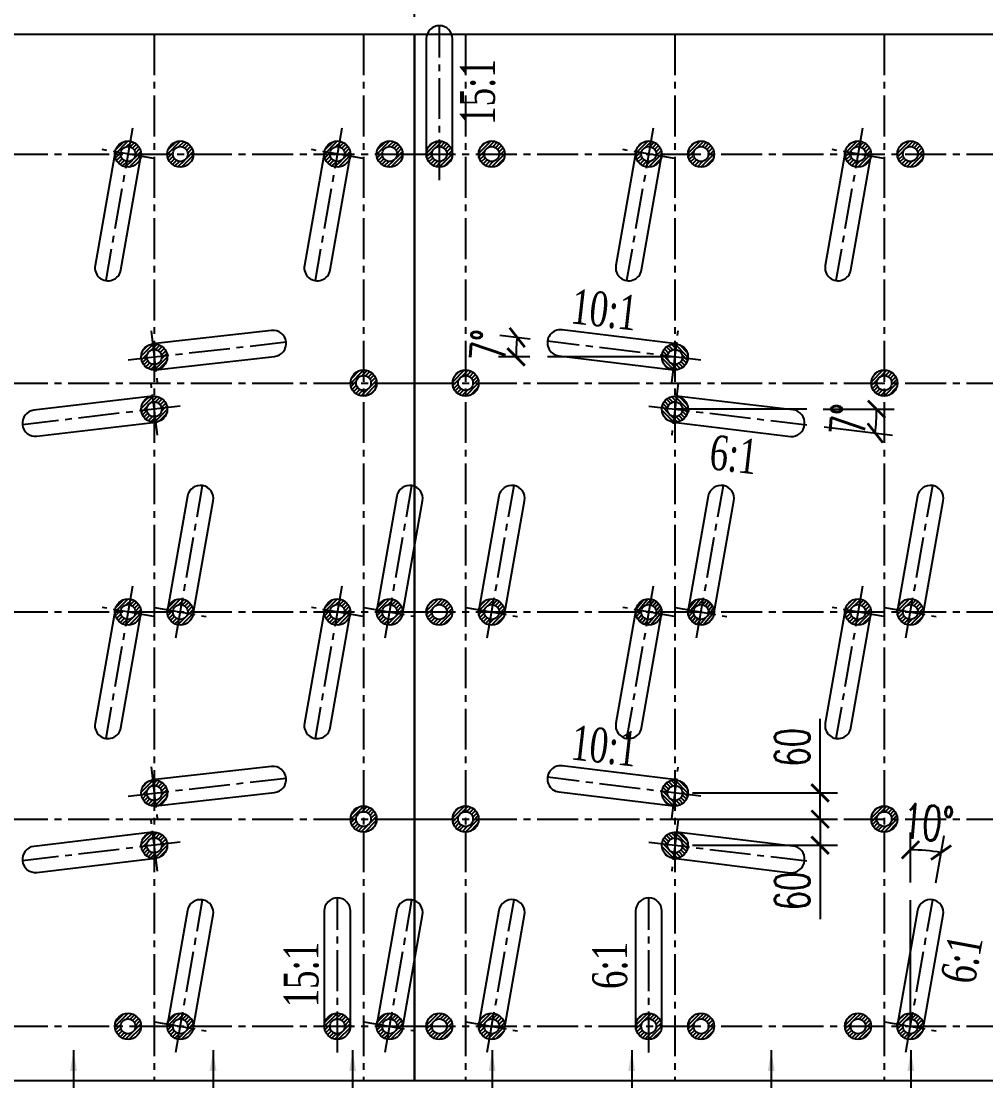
# Model space of a CAD drawing. Extents: x -64479 to 90650, y -38385 to 38270.
# Drawn here: x -43927 to -41715, y 11228 to 13657 of the extents above; entities that cross this region are included whole.
import ezdxf
from ezdxf.enums import TextEntityAlignment as Align

# ---------------------------------------------------------------- set-up
doc = ezdxf.new("R2010")
doc.units = 0
doc.header["$MEASUREMENT"] = 0
doc.linetypes.add('CENTER2', pattern=[1.125, 0.75, -0.125, 0.125, -0.125])
doc.linetypes.add('HIDDEN', pattern=[0.375, 0.25, -0.125])
doc.layers.get('0').update_dxf_attribs({"linetype": 'CONTINUOUS'})
for name, color, linetype in [('BORDER', 2, 'CONTINUOUS'), ('CENTER', 9, 'CENTER2'), ('DIMENSION', 4, 'CONTINUOUS'), ('HATCH', 7, 'CONTINUOUS'), ('HIDDEN', 4, 'HIDDEN'), ('PILE-D600', 20, 'CONTINUOUS'), ('TEXT', 3, 'CONTINUOUS')]:
    doc.layers.add(name, color=color, linetype=linetype)
doc.styles.add('DIM', font='romans.shx', dxfattribs={"width": 0.65})
doc.styles.add('THUONG', font='vntimeh.shx')
doc.dimstyles.new('1-400', dxfattribs={"dimscale": 400, "dimtxt": 0.22, "dimasz": 0.12, "dimexe": 0.1, "dimexo": 0.1, "dimgap": 0.08, "dimtad": 1, "dimdec": 0, "dimzin": 0, "dimdsep": 46, "dimtxsty": 'DIM', "dimblk": 'ARCHTICK', "dimcen": 0.15, "dimdle": 0.1, "dimclrd": 4, "dimclre": 7, "dimclrt": 2, "dimaunit": 1, "dimadec": 0, "dimazin": 0, "dimtfac": 1, "dimtdec": 0, "dimtix": 1, "dimtmove": 1, "dimatfit": 3, "dimfxl": 1, "dimtolj": 1, "dimtzin": 0, "dimarcsym": 0})
doc.dimstyles.new('400.Ph', dxfattribs={"dimscale": 400, "dimtxt": 0.2, "dimasz": 0.15, "dimexe": 0.1, "dimexo": 0.1, "dimgap": 0.06, "dimtad": 1, "dimdec": 0, "dimzin": 0, "dimdsep": 46, "dimtxsty": 'DIM', "dimblk": 'ARCHTICK', "dimcen": 0.15, "dimdle": 0.1, "dimclrd": 256, "dimclre": 7, "dimclrt": 6, "dimadec": 0, "dimazin": 0, "dimtfac": 1, "dimtdec": 0, "dimtix": 1, "dimtmove": 0, "dimatfit": 3, "dimldrblk": 'ARCHTICK', "dimfxl": 1, "dimtolj": 1, "dimtzin": 0, "dimarcsym": 0})

# ---------------------------------------------------------------- blocks, each defined once
blk = doc.blocks.new('_ArchTick')
at = {"color": 0, "linetype": 'ByBlock', "const_width": 0.15}
blk.add_lwpolyline([(-0.5, -0.5), (0.5, 0.5)], dxfattribs=at)
blk = doc.blocks.new('*D18')
at = {"layer": 'DIMENSION', "color": 7, "lineweight": -2}
for p, q in [((-50569.1, 13667.7), (-50569.1, 15183.5)), ((-12849.1, 13667.7), (-12849.1, 15183.5))]:
    blk.add_line(p, q, dxfattribs=at)
at = {"layer": 'DIMENSION', "lineweight": -2}
blk.add_line((-50609.1, 15143.5), (-12809.1, 15143.5), dxfattribs=at)
at = {"layer": 'DIMENSION', "lineweight": -2, "xscale": 60, "yscale": 60, "zscale": 60, "rotation": 180}
blk.add_blockref('_ArchTick', (-50569.1, 15143.5), dxfattribs=at)
at = {"layer": 'DIMENSION', "lineweight": -2, "xscale": 60, "yscale": 60, "zscale": 60}
blk.add_blockref('_ArchTick', (-12849.1, 15143.5), dxfattribs=at)
at = {"layer": 'DIMENSION', "color": 6, "insert": (-31669.1, 15207.5), "char_height": 80, "attachment_point": 5, "style": 'DIM'}
blk.add_mtext('\\A1;37720', dxfattribs=at)
blk = doc.blocks.new('*D225')
at = {"layer": 'DIMENSION', "color": 7, "lineweight": -2}
for p, q in [((-50569.1, 13667.7), (-50569.1, 14814)), ((-27937.1, 13667.7), (-27937.1, 14814))]:
    blk.add_line(p, q, dxfattribs=at)
at = {"layer": 'DIMENSION', "lineweight": -2}
blk.add_line((-50609.1, 14774), (-27897.1, 14774), dxfattribs=at)
at = {"layer": 'DIMENSION', "lineweight": -2, "xscale": 60, "yscale": 60, "zscale": 60, "rotation": 180}
blk.add_blockref('_ArchTick', (-50569.1, 14774), dxfattribs=at)
at = {"layer": 'DIMENSION', "lineweight": -2, "xscale": 60, "yscale": 60, "zscale": 60}
blk.add_blockref('_ArchTick', (-27937.1, 14774), dxfattribs=at)
at = {"layer": 'DIMENSION', "color": 6, "insert": (-41742.3, 14838), "char_height": 80, "attachment_point": 5, "style": 'DIM'}
blk.add_mtext('\\A1;22632', dxfattribs=at)
blk = doc.blocks.new('pd1')
at = {"layer": 'HATCH'}
h = blk.add_hatch(dxfattribs=at)
h.set_pattern_fill('ANSI31', color=256, scale=50, style=0)
h.set_pattern_definition([(45, (-54815.1506, -6280.5305), (-4.4194174, 4.4194174), [])])
h.paths.add_polyline_path([(-62913.9, 13352.7, 1), (-62853.9, 13352.7, 1)])
h.paths.add_polyline_path([(-62866.9, 13352.7, -1), (-62900.9, 13352.7, -1)], flags=16)
h = blk.add_hatch(dxfattribs=at)
h.set_pattern_fill('ANSI31', color=256, scale=50, style=0)
h.set_pattern_definition([(45, (-54695.1506, -6280.5305), (-4.4194174, 4.4194174), [])])
h.paths.add_polyline_path([(-62793.9, 13352.7, 1), (-62733.9, 13352.7, 1)])
h.paths.add_polyline_path([(-62746.9, 13352.7, -1), (-62780.9, 13352.7, -1)], flags=16)
h = blk.add_hatch(dxfattribs=at)
h.set_pattern_fill('ANSI31', color=256, scale=50, style=0)
h.set_pattern_definition([(45, (-54335.1506, -6280.5305), (-4.4194174, 4.4194174), [])])
h.paths.add_polyline_path([(-62433.9, 13352.7, 1), (-62373.9, 13352.7, 1)])
h.paths.add_polyline_path([(-62386.9, 13352.7, -1), (-62420.9, 13352.7, -1)], flags=16)
h = blk.add_hatch(dxfattribs=at)
h.set_pattern_fill('ANSI31', color=256, scale=50, style=0)
h.set_pattern_definition([(45, (-54215.1506, -6280.5305), (-4.4194174, 4.4194174), [])])
h.paths.add_polyline_path([(-62313.9, 13352.7, 1), (-62253.9, 13352.7, 1)])
h.paths.add_polyline_path([(-62266.9, 13352.7, -1), (-62300.9, 13352.7, -1)], flags=16)
h = blk.add_hatch(dxfattribs=at)
h.set_pattern_fill('ANSI31', color=256, scale=50, angle=90, style=0)
h.set_pattern_definition([(45, (-82457.142, 20956.461), (4.4194174, -4.4194174), [])])
h.paths.add_polyline_path([(-62823.9, 12857.7, -1), (-62823.9, 12917.7, -1)])
h.paths.add_polyline_path([(-62823.9, 12904.7, 1), (-62823.9, 12870.7, 1)], flags=16)
h = blk.add_hatch(dxfattribs=at)
h.set_pattern_fill('ANSI31', color=256, scale=50, style=0)
h.set_pattern_definition([(45, (-54275.1506, -6805.5305), (-4.4194174, 4.4194174), [])])
h.paths.add_polyline_path([(-62373.9, 12827.7, 1), (-62313.9, 12827.7, 1)])
h.paths.add_polyline_path([(-62326.9, 12827.7, -1), (-62360.9, 12827.7, -1)], flags=16)
h = blk.add_hatch(dxfattribs=at)
h.set_pattern_fill('ANSI31', color=256, scale=50, angle=90, style=0)
h.set_pattern_definition([(45, (-82457.142, 20836.461), (4.4194174, -4.4194174), [])])
h.paths.add_polyline_path([(-62823.9, 12737.7, -1), (-62823.9, 12797.7, -1)])
h.paths.add_polyline_path([(-62823.9, 12784.7, 1), (-62823.9, 12750.7, 1)], flags=16)
h = blk.add_hatch(dxfattribs=at)
h.set_pattern_fill('ANSI31', color=256, scale=50, style=0)
h.set_pattern_definition([(45, (-54815.1506, -7330.5305), (-4.4194174, 4.4194174), [])])
h.paths.add_polyline_path([(-62913.9, 12302.7, 1), (-62853.9, 12302.7, 1)])
h.paths.add_polyline_path([(-62866.9, 12302.7, -1), (-62900.9, 12302.7, -1)], flags=16)
h = blk.add_hatch(dxfattribs=at)
h.set_pattern_fill('ANSI31', color=256, scale=50, style=0)
h.set_pattern_definition([(45, (-54695.1506, -7330.5305), (-4.4194174, 4.4194174), [])])
h.paths.add_polyline_path([(-62793.9, 12302.7, 1), (-62733.9, 12302.7, 1)])
h.paths.add_polyline_path([(-62746.9, 12302.7, -1), (-62780.9, 12302.7, -1)], flags=16)
h = blk.add_hatch(dxfattribs=at)
h.set_pattern_fill('ANSI31', color=256, scale=50, style=0)
h.set_pattern_definition([(45, (-54335.1506, -7330.5305), (-4.4194174, 4.4194174), [])])
h.paths.add_polyline_path([(-62433.9, 12302.7, 1), (-62373.9, 12302.7, 1)])
h.paths.add_polyline_path([(-62386.9, 12302.7, -1), (-62420.9, 12302.7, -1)], flags=16)
h = blk.add_hatch(dxfattribs=at)
h.set_pattern_fill('ANSI31', color=256, scale=50, style=0)
h.set_pattern_definition([(45, (-54215.1506, -7330.5305), (-4.4194174, 4.4194174), [])])
h.paths.add_polyline_path([(-62313.9, 12302.7, 1), (-62253.9, 12302.7, 1)])
h.paths.add_polyline_path([(-62266.9, 12302.7, -1), (-62300.9, 12302.7, -1)], flags=16)
h = blk.add_hatch(dxfattribs=at)
h.set_pattern_fill('ANSI31', color=256, scale=50, angle=90, style=0)
h.set_pattern_definition([(45, (-82457.142, 19956.461), (4.4194174, -4.4194174), [])])
h.paths.add_polyline_path([(-62823.9, 11857.7, -1), (-62823.9, 11917.7, -1)])
h.paths.add_polyline_path([(-62823.9, 11904.7, 1), (-62823.9, 11870.7, 1)], flags=16)
h = blk.add_hatch(dxfattribs=at)
h.set_pattern_fill('ANSI31', color=256, scale=50, style=0)
h.set_pattern_definition([(45, (-54275.1506, -7805.5305), (-4.4194174, 4.4194174), [])])
h.paths.add_polyline_path([(-62373.9, 11827.7, 1), (-62313.9, 11827.7, 1)])
h.paths.add_polyline_path([(-62326.9, 11827.7, -1), (-62360.9, 11827.7, -1)], flags=16)
h = blk.add_hatch(dxfattribs=at)
h.set_pattern_fill('ANSI31', color=256, scale=50, angle=90, style=0)
h.set_pattern_definition([(45, (-82457.142, 19836.461), (4.4194174, -4.4194174), [])])
h.paths.add_polyline_path([(-62823.9, 11737.7, -1), (-62823.9, 11797.7, -1)])
h.paths.add_polyline_path([(-62823.9, 11784.7, 1), (-62823.9, 11750.7, 1)], flags=16)
h = blk.add_hatch(dxfattribs=at)
h.set_pattern_fill('ANSI31', color=256, scale=50, style=0)
h.set_pattern_definition([(45, (-54815.1506, -8280.5305), (-4.4194174, 4.4194174), [])])
h.paths.add_polyline_path([(-62913.9, 11352.7, 1), (-62853.9, 11352.7, 1)])
h.paths.add_polyline_path([(-62866.9, 11352.7, -1), (-62900.9, 11352.7, -1)], flags=16)
h = blk.add_hatch(dxfattribs=at)
h.set_pattern_fill('ANSI31', color=256, scale=50, style=0)
h.set_pattern_definition([(45, (-54695.1506, -8280.5305), (-4.4194174, 4.4194174), [])])
h.paths.add_polyline_path([(-62793.9, 11352.7, 1), (-62733.9, 11352.7, 1)])
h.paths.add_polyline_path([(-62746.9, 11352.7, -1), (-62780.9, 11352.7, -1)], flags=16)
h = blk.add_hatch(dxfattribs=at)
h.set_pattern_fill('ANSI31', color=256, scale=50, style=0)
h.set_pattern_definition([(45, (-54335.1506, -8280.5305), (-4.4194174, 4.4194174), [])])
h.paths.add_polyline_path([(-62433.9, 11352.7, 1), (-62373.9, 11352.7, 1)])
h.paths.add_polyline_path([(-62386.9, 11352.7, -1), (-62420.9, 11352.7, -1)], flags=16)
h = blk.add_hatch(dxfattribs=at)
h.set_pattern_fill('ANSI31', color=256, scale=50, style=0)
h.set_pattern_definition([(45, (-54215.1506, -8280.5305), (-4.4194174, 4.4194174), [])])
h.paths.add_polyline_path([(-62313.9, 11352.7, 1), (-62253.9, 11352.7, 1)])
h.paths.add_polyline_path([(-62266.9, 11352.7, -1), (-62300.9, 11352.7, -1)], flags=16)
at = {"layer": 'BORDER'}
for points in [[(-69770.9, 13627.7), (-62226.9, 13627.7)], [(-62226.9, 13627.7), (-62226.9, 11227.7), (-69770.9, 11227.7), (-69770.9, 13627.7)]]:
    blk.add_lwpolyline(points, dxfattribs=at)
at = {"layer": 'CENTER', "ltscale": 125}
for p, q in [((-62823.9, 13627.7), (-62823.9, 11227.7)), ((-62343.9, 13627.7), (-62343.9, 11227.7)), ((-62873.5, 13411.8), (-62935, 13062.7)), ((-62393.5, 13411.8), (-62455, 13062.7)), ((-69770.9, 13352.7), (-62226.9, 13352.7)), ((-62824.8, 13342.3), (-62943, 13363.1)), ((-62344.8, 13342.3), (-62463, 13363.1)), ((-62830.9, 12947.3), (-62816.9, 12828.1)), ((-62883.5, 12880.7), (-62521.5, 12922)), ((-69770.9, 12827.7), (-62226.9, 12827.7)), ((-62816.6, 12708.1), (-62831.2, 12827.2)), ((-62764.4, 12775), (-63126.2, 12731.8)), ((-62774.3, 12243.6), (-62712.8, 12592.7)), ((-62294.3, 12243.6), (-62232.8, 12592.7)), ((-62873.5, 12361.8), (-62935, 12012.7)), ((-62393.5, 12361.8), (-62455, 12012.7)), ((-69770.9, 12302.7), (-62226.9, 12302.7)), ((-62824.8, 12292.3), (-62943, 12313.1)), ((-62823, 12313.1), (-62704.8, 12292.3)), ((-62344.8, 12292.3), (-62463, 12313.1)), ((-62343, 12313.1), (-62224.8, 12292.3)), ((-62830.9, 11947.3), (-62816.9, 11828.1)), ((-62883.5, 11880.7), (-62521.5, 11922)), ((-69770.9, 11827.7), (-62226.9, 11827.7)), ((-62816.6, 11708.1), (-62831.2, 11827.2)), ((-62764.4, 11775), (-63126.2, 11731.8)), ((-62774.3, 11293.6), (-62712.8, 11642.7)), ((-62403.9, 11292.7), (-62403.9, 11647.1)), ((-62294.3, 11293.6), (-62232.8, 11642.7)), ((-69770.9, 11352.7), (-62226.9, 11352.7)), ((-62823, 11363.1), (-62704.8, 11342.3)), ((-62343, 11363.1), (-62224.8, 11342.3))]:
    blk.add_line(p, q, dxfattribs=at)
at = {"layer": 'PILE-D600', "linetype": 'Continuous', "ltscale": 0.7}
for points in [[(-62913.5, 13357.9), (-62959.4, 13097.5, 1), (-62900.3, 13087.1), (-62854.4, 13347.5)], [(-62433.5, 13357.9), (-62479.4, 13097.5, 1), (-62420.3, 13087.1), (-62374.4, 13347.5)], [(-62820.4, 12857.9), (-62547.8, 12888.7, 1), (-62554.8, 12948.3), (-62827.4, 12917.5)], [(-62827.6, 12797.5), (-63100, 12765.2, 1), (-63092.7, 12705.7), (-62820.3, 12737.9)], [(-62734.4, 12297.5), (-62688.5, 12557.9, 1), (-62747.5, 12568.3), (-62793.5, 12307.9)], [(-62254.4, 12297.5), (-62208.5, 12557.9, 1), (-62267.5, 12568.3), (-62313.5, 12307.9)], [(-62913.5, 12307.9), (-62959.4, 12047.5, 1), (-62900.3, 12037.1), (-62854.4, 12297.5)], [(-62433.5, 12307.9), (-62479.4, 12047.5, 1), (-62420.3, 12037.1), (-62374.4, 12297.5)], [(-62820.4, 11857.9), (-62547.8, 11888.7, 1), (-62554.8, 11948.3), (-62827.4, 11917.5)], [(-62827.6, 11797.5), (-63100, 11765.2, 1), (-63092.7, 11705.7), (-62820.3, 11737.9)], [(-62734.4, 11347.5), (-62688.5, 11607.9, 1), (-62747.5, 11618.3), (-62793.5, 11357.9)], [(-62373.9, 11352.7), (-62373.9, 11617.1, 1), (-62433.9, 11617.1), (-62433.9, 11352.7)], [(-62254.4, 11347.5), (-62208.5, 11607.9, 1), (-62267.5, 11618.3), (-62313.5, 11357.9)]]:
    blk.add_lwpolyline(points, format="xyb", dxfattribs=at)
for centre, radius in [((-62883.9, 13352.7), 30), ((-62883.9, 13352.7), 17), ((-62763.9, 13352.7), 30), ((-62763.9, 13352.7), 17), ((-62403.9, 13352.7), 30), ((-62403.9, 13352.7), 17), ((-62283.9, 13352.7), 30), ((-62283.9, 13352.7), 17), ((-62823.9, 12887.7), 30), ((-62823.9, 12887.7), 17), ((-62343.9, 12827.7), 30), ((-62343.9, 12827.7), 17), ((-62823.9, 12767.7), 30), ((-62823.9, 12767.7), 17), ((-62883.9, 12302.7), 30), ((-62883.9, 12302.7), 17), ((-62763.9, 12302.7), 30), ((-62763.9, 12302.7), 17), ((-62403.9, 12302.7), 30), ((-62403.9, 12302.7), 17), ((-62283.9, 12302.7), 30), ((-62283.9, 12302.7), 17), ((-62823.9, 11887.7), 30), ((-62823.9, 11887.7), 17), ((-62343.9, 11827.7), 30), ((-62343.9, 11827.7), 17), ((-62823.9, 11767.7), 30), ((-62823.9, 11767.7), 17), ((-62883.9, 11352.7), 30), ((-62763.9, 11352.7), 30), ((-62403.9, 11352.7), 30), ((-62283.9, 11352.7), 30), ((-62883.9, 11352.7), 17), ((-62763.9, 11352.7), 17), ((-62403.9, 11352.7), 17), ((-62283.9, 11352.7), 17), ((-62283.9, 11352.7), 17)]:
    blk.add_circle(centre, radius, dxfattribs=at)
at = {"layer": 'TEXT', "style": 'THUONG', "width": 0.7}
blk.add_text('15:1', height=80, rotation=90, dxfattribs=at).set_placement((-62423.3, 11396.1), align=Align.BOTTOM_LEFT)
blk = doc.blocks.new('*D237')
at = {"layer": 'DIMENSION', "color": 7, "lineweight": -2}
for p, q in [((-64548.9, 11682.2), (-64548.9, 11797.3)), ((-64490.8, 11682), (-64471.7, 11790.5))]:
    blk.add_line(p, q, dxfattribs=at)
at = {"layer": 'DIMENSION', "lineweight": -2}
blk.add_arc((-64548.9, 11352.7), 404.6, 80, 90, dxfattribs=at)
at = {"layer": 'DIMENSION', "lineweight": -2, "xscale": 40, "yscale": 40, "zscale": 40}
for p, rotation in [((-64548.9, 11757.3), 180), ((-64478.6, 11751.1), 350.0000000000067)]:
    blk.add_blockref('_ArchTick', p, dxfattribs=dict(at, rotation=rotation))
at = {"layer": 'DIMENSION', "color": 6, "insert": (-64508, 11819.5), "char_height": 80, "attachment_point": 5, "rotation": 355, "style": 'DIM'}
blk.add_mtext('\\A1;10°', dxfattribs=at)
blk = doc.blocks.new('*D238')
at = {"layer": 'DIMENSION', "color": 7, "lineweight": -2}
for p, q in [((-65048.9, 11827.7), (-64715.9, 11827.7)), ((-65048.9, 11767.7), (-64715.9, 11767.7))]:
    blk.add_line(p, q, dxfattribs=at)
at = {"layer": 'DIMENSION', "lineweight": -2}
for p, q in [((-64755.9, 11827.7), (-64755.9, 11727.7)), ((-64755.9, 11767.7), (-64755.9, 11598))]:
    blk.add_line(p, q, dxfattribs=at)
at = {"layer": 'DIMENSION', "lineweight": -2, "xscale": 40, "yscale": 40, "zscale": 40}
for p, rotation in [((-64755.9, 11827.7), 90), ((-64755.9, 11767.7), 270)]:
    blk.add_blockref('_ArchTick', p, dxfattribs=dict(at, rotation=rotation))
at = {"layer": 'DIMENSION', "color": 6, "insert": (-64819.9, 11662.8), "char_height": 80, "attachment_point": 5, "rotation": 90, "style": 'DIM'}
blk.add_mtext('\\A1;60', dxfattribs=at)
blk = doc.blocks.new('*D239')
at = {"layer": 'DIMENSION', "lineweight": -2}
for p, q in [((-64755.9, 11887.7), (-64755.9, 12057.4)), ((-64755.9, 11827.7), (-64755.9, 11927.7))]:
    blk.add_line(p, q, dxfattribs=at)
at = {"layer": 'DIMENSION', "color": 7, "lineweight": -2}
for p, q in [((-65048.9, 11887.7), (-64715.9, 11887.7)), ((-65048.9, 11827.7), (-64715.9, 11827.7))]:
    blk.add_line(p, q, dxfattribs=at)
at = {"layer": 'DIMENSION', "lineweight": -2, "xscale": 40, "yscale": 40, "zscale": 40}
for p, rotation in [((-64755.9, 11887.7), 90), ((-64755.9, 11827.7), 270)]:
    blk.add_blockref('_ArchTick', p, dxfattribs=dict(at, rotation=rotation))
at = {"layer": 'DIMENSION', "color": 6, "insert": (-64819.9, 11992.5), "char_height": 80, "attachment_point": 5, "rotation": 90, "style": 'DIM'}
blk.add_mtext('\\A1;60', dxfattribs=at)
blk = doc.blocks.new('*D240')
at = {"layer": 'DIMENSION', "color": 7, "lineweight": -2}
for p, q in [((-64748.7, 12767.7), (-64586.3, 12767.7)), ((-64746.9, 12727.1), (-64589.8, 12708.3))]:
    blk.add_line(p, q, dxfattribs=at)
at = {"layer": 'DIMENSION', "lineweight": -2}
blk.add_arc((-65087.2, 12767.7), 460.9, 353.1916, 360, dxfattribs=at)
at = {"layer": 'DIMENSION', "lineweight": -2, "xscale": 40, "yscale": 40, "zscale": 40}
for p, rotation in [((-64626.3, 12767.7), 89.99999999999969), ((-64629.5, 12713.1), 263.1916374492902)]:
    blk.add_blockref('_ArchTick', p, dxfattribs=dict(at, rotation=rotation))
at = {"layer": 'DIMENSION', "color": 6, "insert": (-64691, 12744.1), "char_height": 80, "attachment_point": 5, "rotation": 86.5958, "style": 'DIM'}
blk.add_mtext('\\A1;7°', dxfattribs=at)
blk = doc.blocks.new('*D241')
at = {"layer": 'DIMENSION', "color": 7, "lineweight": -2}
for p, q in [((-65420.8, 12928.4), (-65490.2, 12937)), ((-65421.3, 12887.7), (-65493.2, 12887.7))]:
    blk.add_line(p, q, dxfattribs=at)
at = {"layer": 'DIMENSION', "lineweight": -2}
blk.add_arc((-65088.9, 12887.7), 364.4, 173, 180, dxfattribs=at)
at = {"layer": 'DIMENSION', "lineweight": -2, "xscale": 40, "yscale": 40, "zscale": 40}
for p, rotation in [((-65450.5, 12932.1), 82.99999999999228), ((-65453.2, 12887.7), 270)]:
    blk.add_blockref('_ArchTick', p, dxfattribs=dict(at, rotation=rotation))
at = {"layer": 'DIMENSION', "color": 6, "insert": (-65516.4, 12913.8), "char_height": 80, "attachment_point": 5, "rotation": 86.5, "style": 'DIM'}
blk.add_mtext('\\A1;7°', dxfattribs=at)
blk = doc.blocks.new('*D406')
at = {"layer": 'HIDDEN', "color": 7, "lineweight": -2}
for p, q in [((-50569.1, 13667.7), (-50569.1, 14393.8)), ((-43025.1, 13667.7), (-43025.1, 14393.8))]:
    blk.add_line(p, q, dxfattribs=at)
at = {"layer": 'HIDDEN', "lineweight": -2}
blk.add_line((-50609.1, 14353.8), (-42985.1, 14353.8), dxfattribs=at)
at = {"layer": 'HIDDEN', "lineweight": -2, "xscale": 60, "yscale": 60, "zscale": 60, "rotation": 180}
blk.add_blockref('_ArchTick', (-50569.1, 14353.8), dxfattribs=at)
at = {"layer": 'HIDDEN', "lineweight": -2, "xscale": 60, "yscale": 60, "zscale": 60}
blk.add_blockref('_ArchTick', (-43025.1, 14353.8), dxfattribs=at)
at = {"layer": 'HIDDEN', "color": 6, "insert": (-46797.1, 14417.8), "char_height": 80, "attachment_point": 5, "style": 'DIM'}
blk.add_mtext('\\A1;7544', dxfattribs=at)
blk = doc.blocks.new('*D407')
at = {"layer": 'HIDDEN', "color": 7, "lineweight": -2}
for p, q in [((-43025.1, 13667.7), (-43025.1, 14393.8)), ((-35481.1, 13667.7), (-35481.1, 14393.8))]:
    blk.add_line(p, q, dxfattribs=at)
at = {"layer": 'HIDDEN', "lineweight": -2}
blk.add_line((-43065.1, 14353.8), (-35441.1, 14353.8), dxfattribs=at)
at = {"layer": 'HIDDEN', "lineweight": -2, "xscale": 60, "yscale": 60, "zscale": 60, "rotation": 180}
blk.add_blockref('_ArchTick', (-43025.1, 14353.8), dxfattribs=at)
at = {"layer": 'HIDDEN', "lineweight": -2, "xscale": 60, "yscale": 60, "zscale": 60}
blk.add_blockref('_ArchTick', (-35481.1, 14353.8), dxfattribs=at)
at = {"layer": 'HIDDEN', "color": 6, "insert": (-39253.1, 14417.8), "char_height": 80, "attachment_point": 5, "style": 'DIM'}
blk.add_mtext('\\A1;7544', dxfattribs=at)
blk = doc.blocks.new('pd2')
at = {"layer": 'HATCH'}
h = blk.add_hatch(dxfattribs=at)
h.set_pattern_fill('ANSI31', color=256, scale=50, style=0)
h.set_pattern_definition([(45, (-57560.098, -6280.5305), (-4.4194174, 4.4194174), [])])
h.paths.add_polyline_path([(-65658.9, 13352.7, 1), (-65598.9, 13352.7, 1)])
h.paths.add_polyline_path([(-65611.9, 13352.7, -1), (-65645.9, 13352.7, -1)], flags=16)
h = blk.add_hatch(dxfattribs=at)
h.set_pattern_fill('ANSI31', color=256, scale=50, style=0)
h.set_pattern_definition([(45, (-57440.098, -6280.5305), (-4.4194174, 4.4194174), [])])
h.paths.add_polyline_path([(-65538.9, 13352.7, 1), (-65478.9, 13352.7, 1)])
h.paths.add_polyline_path([(-65491.9, 13352.7, -1), (-65525.9, 13352.7, -1)], flags=16)
h = blk.add_hatch(dxfattribs=at)
h.set_pattern_fill('ANSI31', color=256, scale=50, style=0)
h.set_pattern_definition([(45, (-57080.098, -6280.5305), (-4.4194174, 4.4194174), [])])
h.paths.add_polyline_path([(-65178.9, 13352.7, 1), (-65118.9, 13352.7, 1)])
h.paths.add_polyline_path([(-65131.9, 13352.7, -1), (-65165.9, 13352.7, -1)], flags=16)
h = blk.add_hatch(dxfattribs=at)
h.set_pattern_fill('ANSI31', color=256, scale=50, style=0)
h.set_pattern_definition([(45, (-56960.098, -6280.5305), (-4.4194174, 4.4194174), [])])
h.paths.add_polyline_path([(-65058.9, 13352.7, 1), (-64998.9, 13352.7, 1)])
h.paths.add_polyline_path([(-65011.9, 13352.7, -1), (-65045.9, 13352.7, -1)], flags=16)
h = blk.add_hatch(dxfattribs=at)
h.set_pattern_fill('ANSI31', color=256, scale=50, style=0)
h.set_pattern_definition([(45, (-56600.098, -6280.5305), (-4.4194174, 4.4194174), [])])
h.paths.add_polyline_path([(-64698.9, 13352.7, 1), (-64638.9, 13352.7, 1)])
h.paths.add_polyline_path([(-64651.9, 13352.7, -1), (-64685.9, 13352.7, -1)], flags=16)
h = blk.add_hatch(dxfattribs=at)
h.set_pattern_fill('ANSI31', color=256, scale=50, style=0)
h.set_pattern_definition([(45, (-56480.098, -6280.5305), (-4.4194174, 4.4194174), [])])
h.paths.add_polyline_path([(-64578.9, 13352.7, 1), (-64518.9, 13352.7, 1)])
h.paths.add_polyline_path([(-64531.9, 13352.7, -1), (-64565.9, 13352.7, -1)], flags=16)
h = blk.add_hatch(dxfattribs=at)
h.set_pattern_fill('ANSI31', color=256, scale=50, angle=90, style=0)
h.set_pattern_definition([(135, (-45455.647, 20956.461), (-4.4194174, -4.4194174), [])])
h.paths.add_polyline_path([(-65088.9, 12857.7, 1), (-65088.9, 12917.7, 1)])
h.paths.add_polyline_path([(-65088.9, 12904.7, -1), (-65088.9, 12870.7, -1)], flags=16)
h = blk.add_hatch(dxfattribs=at)
h.set_pattern_fill('ANSI31', color=256, scale=50, style=0)
h.set_pattern_definition([(45, (-57500.098, -6805.5305), (-4.4194174, 4.4194174), [])])
h.paths.add_polyline_path([(-65598.9, 12827.7, 1), (-65538.9, 12827.7, 1)])
h.paths.add_polyline_path([(-65551.9, 12827.7, -1), (-65585.9, 12827.7, -1)], flags=16)
h = blk.add_hatch(dxfattribs=at)
h.set_pattern_fill('ANSI31', color=256, scale=50, style=0)
h.set_pattern_definition([(45, (-56540.098, -6805.5305), (-4.4194174, 4.4194174), [])])
h.paths.add_polyline_path([(-64638.9, 12827.7, 1), (-64578.9, 12827.7, 1)])
h.paths.add_polyline_path([(-64591.9, 12827.7, -1), (-64625.9, 12827.7, -1)], flags=16)
h = blk.add_hatch(dxfattribs=at)
h.set_pattern_fill('ANSI31', color=256, scale=50, angle=90, style=0)
h.set_pattern_definition([(135, (-45455.647, 20836.461), (-4.4194174, -4.4194174), [])])
h.paths.add_polyline_path([(-65088.9, 12737.7, 1), (-65088.9, 12797.7, 1)])
h.paths.add_polyline_path([(-65088.9, 12784.7, -1), (-65088.9, 12750.7, -1)], flags=16)
h = blk.add_hatch(dxfattribs=at)
h.set_pattern_fill('ANSI31', color=256, scale=50, style=0)
h.set_pattern_definition([(45, (-57560.098, -7330.5305), (-4.4194174, 4.4194174), [])])
h.paths.add_polyline_path([(-65658.9, 12302.7, 1), (-65598.9, 12302.7, 1)])
h.paths.add_polyline_path([(-65611.9, 12302.7, -1), (-65645.9, 12302.7, -1)], flags=16)
h = blk.add_hatch(dxfattribs=at)
h.set_pattern_fill('ANSI31', color=256, scale=50, style=0)
h.set_pattern_definition([(45, (-57440.098, -7330.5305), (-4.4194174, 4.4194174), [])])
h.paths.add_polyline_path([(-65538.9, 12302.7, 1), (-65478.9, 12302.7, 1)])
h.paths.add_polyline_path([(-65491.9, 12302.7, -1), (-65525.9, 12302.7, -1)], flags=16)
h = blk.add_hatch(dxfattribs=at)
h.set_pattern_fill('ANSI31', color=256, scale=50, angle=5, style=0)
h.set_pattern_definition([(50, (-55399.654, -6552.5805), (-4.7877778, 4.0174226), [])])
h.paths.add_polyline_path([(-65178.8, 12300.1, 1), (-65119, 12305.3, 1)])
h.paths.add_polyline_path([(-65131.9, 12304.2, -1), (-65165.8, 12301.2, -1)], flags=16)
h = blk.add_hatch(dxfattribs=at)
h.set_pattern_fill('ANSI31', color=256, scale=50, angle=5, style=0)
h.set_pattern_definition([(50, (-55279.654, -6552.5805), (-4.7877778, 4.0174226), [])])
h.paths.add_polyline_path([(-65058.8, 12300.1, 1), (-64999, 12305.3, 1)])
h.paths.add_polyline_path([(-65011.9, 12304.2, -1), (-65045.8, 12301.2, -1)], flags=16)
h = blk.add_hatch(dxfattribs=at)
h.set_pattern_fill('ANSI31', color=256, scale=50, style=0)
h.set_pattern_definition([(45, (-56600.098, -7330.5305), (-4.4194174, 4.4194174), [])])
h.paths.add_polyline_path([(-64698.9, 12302.7, 1), (-64638.9, 12302.7, 1)])
h.paths.add_polyline_path([(-64651.9, 12302.7, -1), (-64685.9, 12302.7, -1)], flags=16)
h = blk.add_hatch(dxfattribs=at)
h.set_pattern_fill('ANSI31', color=256, scale=50, style=0)
h.set_pattern_definition([(45, (-56480.098, -7330.5305), (-4.4194174, 4.4194174), [])])
h.paths.add_polyline_path([(-64578.9, 12302.7, 1), (-64518.9, 12302.7, 1)])
h.paths.add_polyline_path([(-64531.9, 12302.7, -1), (-64565.9, 12302.7, -1)], flags=16)
h = blk.add_hatch(dxfattribs=at)
h.set_pattern_fill('ANSI31', color=256, scale=50, angle=90, style=0)
h.set_pattern_definition([(135, (-45455.647, 19956.461), (-4.4194174, -4.4194174), [])])
h.paths.add_polyline_path([(-65088.9, 11857.7, 1), (-65088.9, 11917.7, 1)])
h.paths.add_polyline_path([(-65088.9, 11904.7, -1), (-65088.9, 11870.7, -1)], flags=16)
h = blk.add_hatch(dxfattribs=at)
h.set_pattern_fill('ANSI31', color=256, scale=50, style=0)
h.set_pattern_definition([(45, (-57500.098, -7805.5305), (-4.4194174, 4.4194174), [])])
h.paths.add_polyline_path([(-65598.9, 11827.7, 1), (-65538.9, 11827.7, 1)])
h.paths.add_polyline_path([(-65551.9, 11827.7, -1), (-65585.9, 11827.7, -1)], flags=16)
h = blk.add_hatch(dxfattribs=at)
h.set_pattern_fill('ANSI31', color=256, scale=50, style=0)
h.set_pattern_definition([(45, (-56540.098, -7805.5305), (-4.4194174, 4.4194174), [])])
h.paths.add_polyline_path([(-64638.9, 11827.7, 1), (-64578.9, 11827.7, 1)])
h.paths.add_polyline_path([(-64591.9, 11827.7, -1), (-64625.9, 11827.7, -1)], flags=16)
h = blk.add_hatch(dxfattribs=at)
h.set_pattern_fill('ANSI31', color=256, scale=50, angle=90, style=0)
h.set_pattern_definition([(135, (-45455.647, 19836.461), (-4.4194174, -4.4194174), [])])
h.paths.add_polyline_path([(-65088.9, 11737.7, 1), (-65088.9, 11797.7, 1)])
h.paths.add_polyline_path([(-65088.9, 11784.7, -1), (-65088.9, 11750.7, -1)], flags=16)
h = blk.add_hatch(dxfattribs=at)
h.set_pattern_fill('ANSI31', color=256, scale=50, style=0)
h.set_pattern_definition([(45, (-57560.098, -8280.5305), (-4.4194174, 4.4194174), [])])
h.paths.add_polyline_path([(-65658.9, 11352.7, 1), (-65598.9, 11352.7, 1)])
h.paths.add_polyline_path([(-65611.9, 11352.7, -1), (-65645.9, 11352.7, -1)], flags=16)
h = blk.add_hatch(dxfattribs=at)
h.set_pattern_fill('ANSI31', color=256, scale=50, style=0)
h.set_pattern_definition([(45, (-57440.098, -8280.5305), (-4.4194174, 4.4194174), [])])
h.paths.add_polyline_path([(-65538.9, 11352.7, 1), (-65478.9, 11352.7, 1)])
h.paths.add_polyline_path([(-65491.9, 11352.7, -1), (-65525.9, 11352.7, -1)], flags=16)
h = blk.add_hatch(dxfattribs=at)
h.set_pattern_fill('ANSI31', color=256, scale=50, style=0)
h.set_pattern_definition([(45, (-57080.098, -8280.5305), (-4.4194174, 4.4194174), [])])
h.paths.add_polyline_path([(-65178.9, 11352.7, 1), (-65118.9, 11352.7, 1)])
h.paths.add_polyline_path([(-65131.9, 11352.7, -1), (-65165.9, 11352.7, -1)], flags=16)
h = blk.add_hatch(dxfattribs=at)
h.set_pattern_fill('ANSI31', color=256, scale=50, style=0)
h.set_pattern_definition([(45, (-56960.098, -8280.5305), (-4.4194174, 4.4194174), [])])
h.paths.add_polyline_path([(-65058.9, 11352.7, 1), (-64998.9, 11352.7, 1)])
h.paths.add_polyline_path([(-65011.9, 11352.7, -1), (-65045.9, 11352.7, -1)], flags=16)
h = blk.add_hatch(dxfattribs=at)
h.set_pattern_fill('ANSI31', color=256, scale=50, style=0)
h.set_pattern_definition([(45, (-56600.098, -8280.5305), (-4.4194174, 4.4194174), [])])
h.paths.add_polyline_path([(-64698.9, 11352.7, 1), (-64638.9, 11352.7, 1)])
h.paths.add_polyline_path([(-64651.9, 11352.7, -1), (-64685.9, 11352.7, -1)], flags=16)
h = blk.add_hatch(dxfattribs=at)
h.set_pattern_fill('ANSI31', color=256, scale=50, style=0)
h.set_pattern_definition([(45, (-56480.098, -8280.5305), (-4.4194174, 4.4194174), [])])
h.paths.add_polyline_path([(-64578.9, 11352.7, 1), (-64518.9, 11352.7, 1)])
h.paths.add_polyline_path([(-64531.9, 11352.7, -1), (-64565.9, 11352.7, -1)], flags=16)
at = {"layer": 'BORDER'}
for points in [[(-65685.9, 13627.7), (-58141.9, 13627.7)], [(-58141.9, 13627.7), (-58141.9, 11227.7), (-65685.9, 11227.7), (-65685.9, 13627.7)]]:
    blk.add_lwpolyline(points, dxfattribs=at)
at = {"layer": 'CENTER', "ltscale": 125}
for p, q in [((-65628.9, 13292.7), (-65628.9, 13647.1)), ((-65568.9, 13627.7), (-65568.9, 11227.7)), ((-65088.9, 13627.7), (-65088.9, 11227.7)), ((-64608.9, 13627.7), (-64608.9, 11227.7)), ((-65138.4, 13411.8), (-65200, 13062.7)), ((-64658.4, 13411.8), (-64720, 13062.7)), ((-65685.9, 13352.7), (-58141.9, 13352.7)), ((-65089.8, 13342.3), (-65208, 13363.1)), ((-64609.8, 13342.3), (-64728, 13363.1)), ((-65096.2, 12828.1), (-65081.6, 12947.2)), ((-65029.3, 12880.4), (-65381.1, 12923.6)), ((-65685.9, 12827.7), (-58141.9, 12827.7)), ((-65081.6, 12827.2), (-65096.2, 12708.1)), ((-65148.4, 12775), (-64786.6, 12731.8)), ((-65519.3, 12243.6), (-65457.7, 12592.7)), ((-65039.3, 12243.6), (-64977.7, 12592.7)), ((-64559.3, 12243.6), (-64497.7, 12592.7)), ((-65138.4, 12361.8), (-65200, 12012.7)), ((-64658.4, 12361.8), (-64720, 12012.7)), ((-65685.9, 12302.7), (-58141.9, 12302.7)), ((-65568, 12313.1), (-65449.8, 12292.3)), ((-65089.8, 12292.3), (-65208, 12313.1)), ((-65088, 12313.1), (-64969.8, 12292.3)), ((-64609.8, 12292.3), (-64728, 12313.1)), ((-64608, 12313.1), (-64489.8, 12292.3)), ((-65096.2, 11828.1), (-65081.6, 11947.2)), ((-65029.3, 11880.4), (-65381.1, 11923.6)), ((-65685.9, 11827.7), (-58141.9, 11827.7)), ((-65081.6, 11827.2), (-65096.2, 11708.1)), ((-65148.4, 11775), (-64786.6, 11731.8)), ((-65519.3, 11293.6), (-65457.7, 11642.7)), ((-65148.9, 11292.7), (-65148.9, 11647.1)), ((-64559.3, 11293.6), (-64497.7, 11642.7)), ((-65685.9, 11352.7), (-58141.9, 11352.7)), ((-65568, 11363.1), (-65449.8, 11342.3)), ((-64608, 11363.1), (-64489.8, 11342.3))]:
    blk.add_line(p, q, dxfattribs=at)
at = {"layer": 'DIMENSION'}
for p, q in [((-65088.9, 12887.7), (-65381.3, 12887.7)), ((-64786.5, 12767.7), (-65088.9, 12767.7)), ((-64548.9, 11352.7), (-64548.9, 11642.2))]:
    blk.add_line(p, q, dxfattribs=at)
at = {"layer": 'PILE-D600', "linetype": 'Continuous', "ltscale": 0.7}
for points in [[(-65598.9, 13352.7), (-65598.9, 13617.1, 1), (-65658.9, 13617.1), (-65658.9, 13352.7)], [(-65178.4, 13357.9), (-65224.3, 13097.5, 1), (-65165.2, 13087.1), (-65119.3, 13347.5)], [(-64698.4, 13357.9), (-64744.3, 13097.5, 1), (-64685.2, 13087.1), (-64639.3, 13347.5)], [(-65085.2, 12917.5), (-65347.7, 12949.7, 1), (-65355, 12890.1), (-65092.5, 12857.9)], [(-65092.5, 12737.9), (-64830.1, 12705.7, 0.96746), (-64812.7, 12765.2), (-65085.2, 12797.5)], [(-65479.3, 12297.5), (-65433.4, 12557.9, 1), (-65492.5, 12568.3), (-65538.4, 12307.9)], [(-64999.3, 12297.5), (-64953.4, 12557.9, 1), (-65012.5, 12568.3), (-65058.4, 12307.9)], [(-64519.3, 12297.5), (-64473.4, 12557.9, 1), (-64532.5, 12568.3), (-64578.4, 12307.9)], [(-65178.4, 12307.9), (-65224.3, 12047.5, 1), (-65165.2, 12037.1), (-65119.3, 12297.5)], [(-64698.4, 12307.9), (-64744.3, 12047.5, 1), (-64685.2, 12037.1), (-64639.3, 12297.5)], [(-65085.2, 11917.5), (-65347.7, 11949.7, 1), (-65355, 11890.1), (-65092.5, 11857.9)], [(-65092.5, 11737.9), (-64830.1, 11705.7, 0.96746), (-64812.7, 11765.2), (-65085.2, 11797.5)], [(-65479.3, 11347.5), (-65433.4, 11607.9, 1), (-65492.5, 11618.3), (-65538.4, 11357.9)], [(-65118.9, 11352.7), (-65118.9, 11617.1, 1), (-65178.9, 11617.1), (-65178.9, 11352.7)], [(-64519.3, 11347.5), (-64473.4, 11607.9, 1), (-64532.5, 11618.3), (-64578.4, 11357.9)]]:
    blk.add_lwpolyline(points, format="xyb", dxfattribs=at)
for centre, radius in [((-65628.9, 13352.7), 30), ((-65628.9, 13352.7), 17), ((-65508.9, 13352.7), 30), ((-65508.9, 13352.7), 17), ((-65148.9, 13352.7), 30), ((-65148.9, 13352.7), 17), ((-65028.9, 13352.7), 30), ((-65028.9, 13352.7), 17), ((-64668.9, 13352.7), 30), ((-64668.9, 13352.7), 17), ((-64548.9, 13352.7), 30), ((-64548.9, 13352.7), 17), ((-65088.9, 12887.7), 30), ((-65088.9, 12887.7), 17), ((-65568.9, 12827.7), 30), ((-64608.9, 12827.7), 30), ((-65568.9, 12827.7), 17), ((-64608.9, 12827.7), 17), ((-65088.9, 12767.7), 30), ((-65088.9, 12767.7), 17), ((-65628.9, 12302.7), 30), ((-65628.9, 12302.7), 17), ((-65508.9, 12302.7), 30), ((-65508.9, 12302.7), 17), ((-65148.9, 12302.7), 30), ((-65148.9, 12302.7), 30), ((-65148.9, 12302.7), 17), ((-65028.9, 12302.7), 30), ((-65028.9, 12302.7), 30), ((-65028.9, 12302.7), 17), ((-64668.9, 12302.7), 30), ((-64668.9, 12302.7), 17), ((-64548.9, 12302.7), 30), ((-64548.9, 12302.7), 17), ((-65088.9, 11887.7), 30), ((-65088.9, 11887.7), 17), ((-65568.9, 11827.7), 30), ((-64608.9, 11827.7), 30), ((-65568.9, 11827.7), 17), ((-64608.9, 11827.7), 17), ((-65088.9, 11767.7), 30), ((-65088.9, 11767.7), 17), ((-65628.9, 11352.7), 30), ((-65508.9, 11352.7), 30), ((-65148.9, 11352.7), 30), ((-65028.9, 11352.7), 30), ((-64668.9, 11352.7), 30), ((-64548.9, 11352.7), 30), ((-65628.9, 11352.7), 17), ((-65508.9, 11352.7), 17), ((-65148.9, 11352.7), 17), ((-65028.9, 11352.7), 17), ((-64668.9, 11352.7), 17), ((-64548.9, 11352.7), 17)]:
    blk.add_circle(centre, radius, dxfattribs=at)
at = {"layer": 'TEXT', "style": 'THUONG', "width": 0.7}
for s, rotation, p in [('15:1', 90, (-65477.7, 13419.8)), ('10:1', 353.5324, (-65332.9, 12941.1)), ('6:1', 353.5324, (-65015.1, 12606.6)), ('10:1', 353.5324, (-65332.9, 11941.1)), ('6:1', 79.5709, (-64378.4, 11441.8)), ('6:1', 90, (-65174.4, 11438.1))]:
    blk.add_text(s, height=80, rotation=rotation, dxfattribs=at).set_placement(p, align=Align.BOTTOM_LEFT)
at = {"layer": 'DIMENSION'}
for base, line1, line2, picture, middle in [((-65452, 12917.3), ((-65088.9, 12887.7), (-65381.3, 12887.7)), ((-65029.3, 12880.4), (-65381.1, 12923.6)), '*D241', (-65516.4, 12913.8)), ((-64627.7, 12731.2), ((-65148.4, 12775), (-64786.6, 12731.8)), ((-65088.9, 12767.7), (-64788.7, 12767.7)), '*D240', (-64691, 12744.1)), ((-64501.9, 11754.5), ((-64559.3, 11293.6), (-64497.7, 11642.7)), ((-64548.9, 11352.7), (-64548.9, 11642.2)), '*D237', (-64508, 11819.5))]:
    dim = blk.add_angular_dim_2l(base=base, line1=line1, line2=line2, dimstyle='400.Ph', dxfattribs=at)
    dim.commit()
    dim.dimension.update_dxf_attribs({"geometry": picture, "text_midpoint": middle})
for p1, angle, picture, middle in [((-65088.9, 11887.7), 90, '*D239', (-64755.9, 11992.5)), ((-65088.9, 11767.7), 270, '*D238', (-64755.9, 11662.8))]:
    dim = blk.add_linear_dim(base=(-64755.9, 11827.7), p1=p1, p2=(-65088.9, 11827.7), angle=angle, dimstyle='400.Ph', dxfattribs=at)
    dim.commit()
    dim.dimension.update_dxf_attribs({"geometry": picture, "text_midpoint": middle, "dimtype": 128})

msp = doc.modelspace()

# ---------------------------------------------------------------- block references
at = {"layer": 'DIMENSION'}
for name, p in [('pd1', (19201.8, 0)), ('pd2', (22660.8, 0))]:
    msp.add_blockref(name, p, dxfattribs=at)

# ---------------------------------------------------------------- dimensions: what is measured, and where the dimension line sits
for base, p2, picture, middle in [((-12849.1, 15143.5), (-12849.1, 13627.7), '*D18', (-31669.1, 15143.5)), ((-27937.1, 14774), (-27937.1, 13627.7), '*D225', (-41742.3, 14774))]:
    dim = msp.add_linear_dim(base=base, p1=(-50569.1, 13627.7), p2=p2, dimstyle='400.Ph', dxfattribs=at)
    dim.commit()
    dim.dimension.update_dxf_attribs({"geometry": picture, "text_midpoint": middle, "dimtype": 160})
at = {"layer": 'HIDDEN'}
dim = msp.add_linear_dim(base=(-43025.1, 14353.8), p1=(-50569.1, 13627.7), p2=(-43025.1, 13627.7), dimstyle='400.Ph', dxfattribs=at)
dim.commit()
dim.dimension.update_dxf_attribs({"geometry": '*D406', "text_midpoint": (-46797.1, 14417.8)})
dim = msp.add_linear_dim(base=(-35481.1, 14353.8), p1=(-43025.1, 13627.7), p2=(-35481.1, 13627.7), dimstyle='400.Ph', override={"dimtmove": 1}, dxfattribs=at)
dim.commit()
dim.dimension.update_dxf_attribs({"geometry": '*D407', "text_midpoint": (-39253.1, 14417.8)})

# ---------------------------------------------------------------- leaders
at = {"layer": 'TEXT'}
for points in [[(-43807.1, 11298.1), (-43807.1, 11167.7)], [(-43487.1, 11298.1), (-43487.1, 11167.7)], [(-43167.1, 11298.1), (-43167.1, 11167.7)], [(-42847.1, 11298.1), (-42847.1, 11167.7)], [(-42527.1, 11298.1), (-42527.1, 11167.7)], [(-42207.1, 11298.1), (-42207.1, 11167.7)], [(-41887.1, 11298.1), (-41887.1, 11167.7)]]:
    msp.add_leader(points, dimstyle='1-400', override={"dimgap": 0.08, "dimtad": 0}, dxfattribs=at)

doc.saveas('drawing.dxf')
